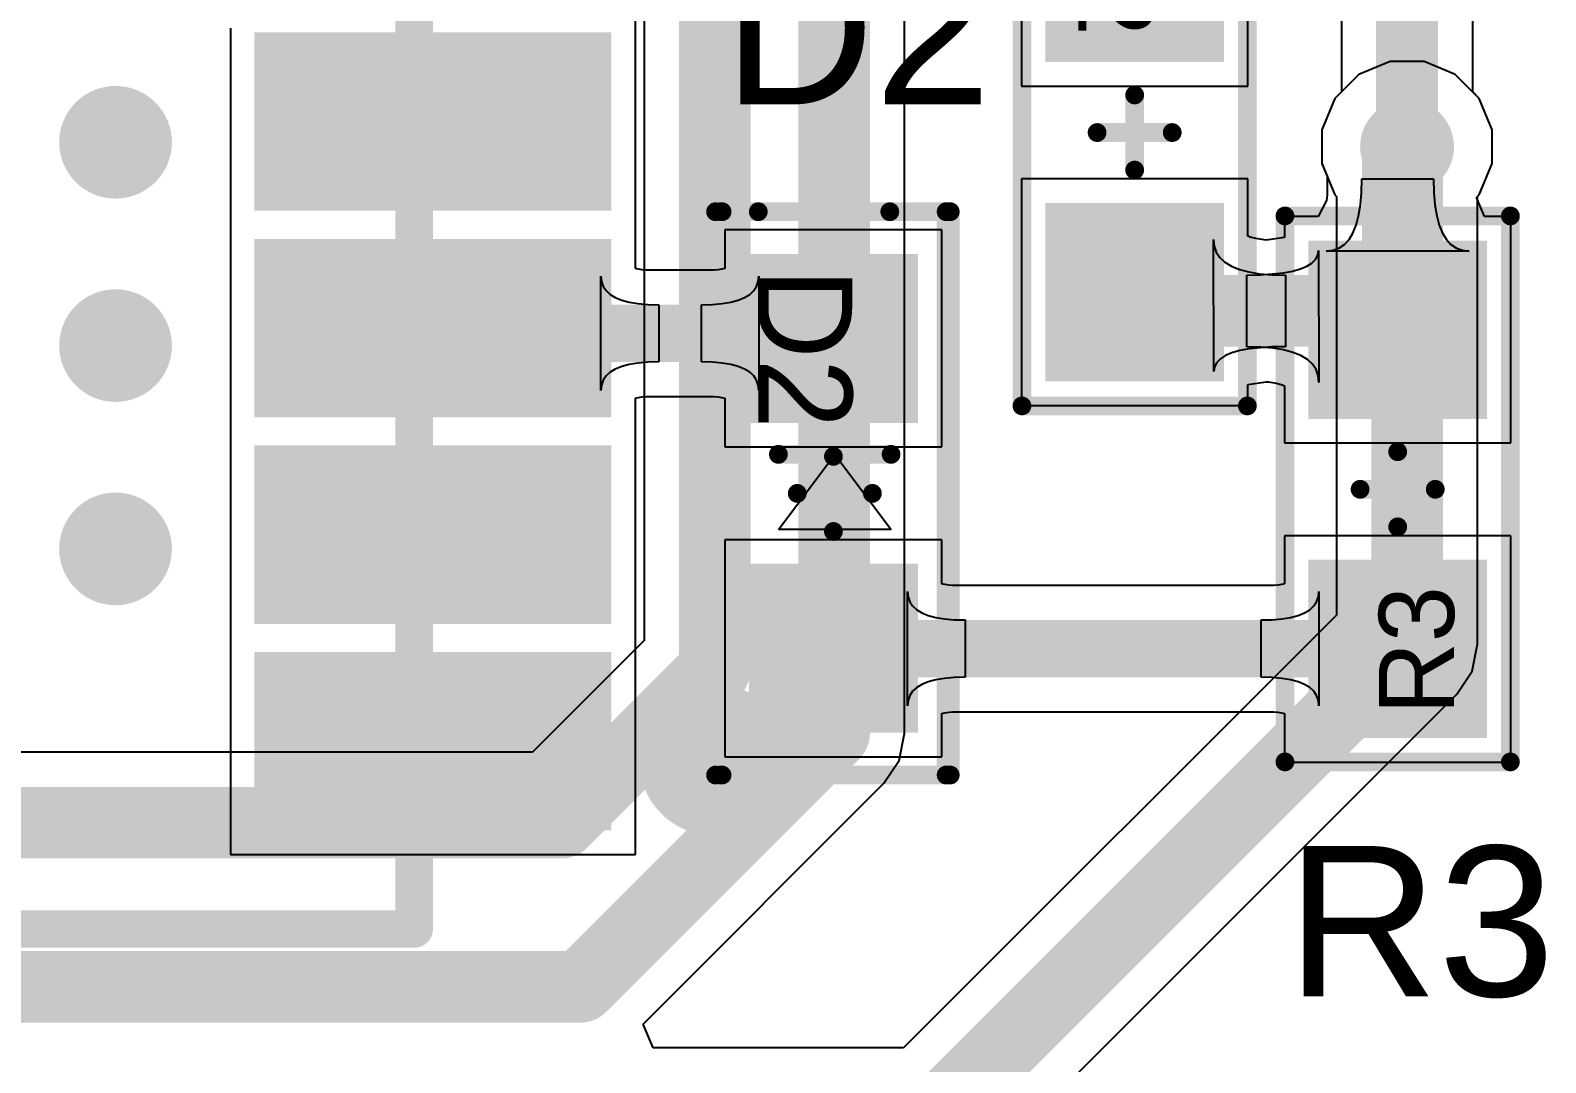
# Model space of a CAD drawing. Header units: millimetres. Extents: x -0.02 to 2.02, y -0.29 to 0.8.
# Drawn here: x 1.2981 to 1.6157, y 0.069 to 0.2855 of the extents above; entities that cross this region are included whole.
import ezdxf

# ---------------------------------------------------------------- set-up
doc = ezdxf.new("R2010")
doc.units = ezdxf.units.MM
doc.header["$MEASUREMENT"] = 0
for name, color, linetype in [('BottomLayer', 5, 'Continuous'), ('Mechanical2', 216, 'Continuous'), ('Mechanical3', 76, 'Continuous'), ('Mechanical4', 56, 'Continuous'), ('Mechanical5', 56, 'Continuous'), ('TopLayer', 1, 'Continuous'), ('TopOverlay', 2, 'Continuous'), ('TopPaste', 8, 'Continuous'), ('TopSolder', 216, 'Continuous'), ('ViaHoleLayer', 16, 'Continuous')]:
    doc.layers.add(name, color=color, linetype=linetype)
doc.styles.add('Arial', font='arial.ttf', dxfattribs={"height": 0.2})

# ---------------------------------------------------------------- blocks, each defined once
blk = doc.blocks.new('NEO_7M_0_12')
at = {"layer": 'TopLayer'}
for points in [[(-0.20472445, 0.2588584), (-0.27559055, 0.2588584), (-0.27559055, 0.292323), (-0.20472445, 0.292323)], [(-0.20472445, 0.2155513), (-0.27559055, 0.2155513), (-0.27559055, 0.2490159), (-0.20472445, 0.2490159)], [(-0.20472445, 0.1722442), (-0.27559055, 0.1722442), (-0.27559055, 0.2057088), (-0.20472445, 0.2057088)], [(-0.20472445, 0.1289371), (-0.27559055, 0.1289371), (-0.27559055, 0.1624017), (-0.20472445, 0.1624017)]]:
    blk.add_hatch(color=1, dxfattribs=at).paths.add_polyline_path(points)
at = {"layer": 'TopPaste'}
for points in [[(-0.20472445, 0.2588584), (-0.27559055, 0.2588584), (-0.27559055, 0.292323), (-0.20472445, 0.292323)], [(-0.20472445, 0.2155513), (-0.27559055, 0.2155513), (-0.27559055, 0.2490159), (-0.20472445, 0.2490159)], [(-0.20472445, 0.1722442), (-0.27559055, 0.1722442), (-0.27559055, 0.2057088), (-0.20472445, 0.2057088)], [(-0.20472445, 0.1289371), (-0.27559055, 0.1289371), (-0.27559055, 0.1624017), (-0.20472445, 0.1624017)]]:
    blk.add_hatch(color=8, dxfattribs=at).paths.add_polyline_path(points)
at = {"layer": 'TopSolder'}
for points in [[(-0.20275595, 0.2568899), (-0.27755905, 0.2568899), (-0.27755905, 0.2942915), (-0.20275595, 0.2942915)], [(-0.20275595, 0.2135828), (-0.27755905, 0.2135828), (-0.27755905, 0.2509844), (-0.20275595, 0.2509844)], [(-0.20275595, 0.1702757), (-0.27755905, 0.1702757), (-0.27755905, 0.2076773), (-0.20275595, 0.2076773)], [(-0.20275595, 0.1269686), (-0.27755905, 0.1269686), (-0.27755905, 0.1643702), (-0.20275595, 0.1643702)]]:
    blk.add_hatch(color=216, dxfattribs=at).paths.add_polyline_path(points)
at = {"layer": 'Mechanical3', "const_width": 0.007874}
for points in [[(-0.2362205, 0.3149607), (-0.2362205, -0.3149605)], [(0.2480315, 0.3149607), (-0.2362205, 0.3149607)]]:
    blk.add_lwpolyline(points, dxfattribs=at)
at = {"layer": 'Mechanical3', "const_width": 0.003937}
blk.add_lwpolyline([(-0.238189, 0.3149607, 1), (-0.234252, 0.3149607, 1)], format="xyb", close=True, dxfattribs=at)
blk.add_lwpolyline([(-0.238189, 0.3149607, 1), (-0.234252, 0.3149607, 1)], format="xyb", close=True, dxfattribs=at)
at = {"layer": 'Mechanical5', "const_width": 0.007874}
for points in [[(-0.2362205, 0.3149607), (-0.2362205, -0.3149605)], [(0.2480315, 0.3149607), (-0.2362205, 0.3149607)]]:
    blk.add_lwpolyline(points, dxfattribs=at)
at = {"layer": 'Mechanical5', "const_width": 0.003937}
blk.add_lwpolyline([(-0.238189, 0.3149607, 1), (-0.234252, 0.3149607, 1)], format="xyb", close=True, dxfattribs=at)
blk.add_lwpolyline([(-0.238189, 0.3149607, 1), (-0.234252, 0.3149607, 1)], format="xyb", close=True, dxfattribs=at)
at = {"layer": 'TopOverlay', "const_width": 0.005}
blk.add_lwpolyline([(0.2440945, 0.3149607), (-0.2362205, 0.3149607)], dxfattribs=at)
at = {"layer": 'TopOverlay'}
for points, const_width in [([(-0.2374705, 0.3149607, 1), (-0.2349705, 0.3149607, 1)], 0.0025), ([(-0.2913387, 0.2795276, 1), (-0.3070867, 0.2795276, 1)], 0.016), ([(-0.3110867, 0.2795276, 1), (-0.3030867, 0.2795276, 1)], 0.008), ([(-0.2953387, 0.2795276, 1), (-0.2873387, 0.2795276, 1)], 0.008)]:
    blk.add_lwpolyline(points, format="xyb", close=True, dxfattribs=dict(at, const_width=const_width))
blk = doc.blocks.new('RES_0603_16')
at = {"layer": 'TopLayer'}
for points in [[(-0.0501968, 0.0167323), (-0.0167322, 0.0167323), (-0.0167322, -0.0167323), (-0.0501968, -0.0167323)], [(0.0167323, 0.0167323), (0.0501969, 0.0167323), (0.0501969, -0.0167323), (0.0167323, -0.0167323)]]:
    blk.add_hatch(color=1, dxfattribs=at).paths.add_polyline_path(points)
at = {"layer": 'TopPaste'}
for points in [[(-0.0501968, 0.0167323), (-0.0167322, 0.0167323), (-0.0167322, -0.0167323), (-0.0501968, -0.0167323)], [(0.0167323, 0.0167323), (0.0501969, 0.0167323), (0.0501969, -0.0167323), (0.0167323, -0.0167323)]]:
    blk.add_hatch(color=8, dxfattribs=at).paths.add_polyline_path(points)
at = {"layer": 'TopSolder'}
for points in [[(-0.0521653, 0.0187008), (-0.0147637, 0.0187008), (-0.0147637, -0.0187008), (-0.0521653, -0.0187008)], [(0.0147638, 0.0187008), (0.0521654, 0.0187008), (0.0521654, -0.0187008), (0.0147638, -0.0187008)]]:
    blk.add_hatch(color=216, dxfattribs=at).paths.add_polyline_path(points)
at = {"layer": 'Mechanical2', "const_width": 0.003937}
for points in [[(-0.057152, 0.023622), (0.0573152, 0.023622)], [(-0.057152, 0.023622), (-0.057152, -0.023622)], [(0.0573152, 0.023622), (0.0573152, -0.023622)], [(0, 0.007874), (0, -0.007874)], [(-0.007874, 0), (0.007874, 0)], [(-0.057152, -0.023622), (0.0573152, -0.023622)]]:
    blk.add_lwpolyline(points, dxfattribs=at)
at = {"layer": 'Mechanical2', "const_width": 0.0019685}
for points in [[(-0.0581362, 0.023622, 1), (-0.0561678, 0.023622, 1)], [(-0.0581362, 0.023622, 1), (-0.0561678, 0.023622, 1)], [(0.056331, 0.023622, 1), (0.0582994, 0.023622, 1)], [(0.056331, 0.023622, 1), (0.0582994, 0.023622, 1)], [(-0.0009842, 0.007874, 1), (0.0009842, 0.007874, 1)], [(-0.0088582, 0, 1), (-0.0068898, 0, 1)], [(0.0068898, 0, 1), (0.0088582, 0, 1)], [(-0.0009842, -0.007874, 1), (0.0009842, -0.007874, 1)], [(-0.0581362, -0.023622, 1), (-0.0561678, -0.023622, 1)], [(-0.0581362, -0.023622, 1), (-0.0561678, -0.023622, 1)], [(0.056331, -0.023622, 1), (0.0582994, -0.023622, 1)], [(0.056331, -0.023622, 1), (0.0582994, -0.023622, 1)]]:
    blk.add_lwpolyline(points, format="xyb", close=True, dxfattribs=at)
at = {"layer": 'Mechanical4', "const_width": 0.003937}
for points in [[(-0.057152, 0.023622), (0.0573152, 0.023622)], [(-0.057152, 0.023622), (-0.057152, -0.023622)], [(0.0573152, 0.023622), (0.0573152, -0.023622)], [(-0.057152, -0.023622), (0.0573152, -0.023622)]]:
    blk.add_lwpolyline(points, dxfattribs=at)
at = {"layer": 'Mechanical4', "const_width": 0.0019685}
for points in [[(-0.0581362, 0.023622, 1), (-0.0561678, 0.023622, 1)], [(-0.0581362, 0.023622, 1), (-0.0561678, 0.023622, 1)], [(0.056331, 0.023622, 1), (0.0582994, 0.023622, 1)], [(0.056331, 0.023622, 1), (0.0582994, 0.023622, 1)], [(-0.0581362, -0.023622, 1), (-0.0561678, -0.023622, 1)], [(-0.0581362, -0.023622, 1), (-0.0561678, -0.023622, 1)], [(0.056331, -0.023622, 1), (0.0582994, -0.023622, 1)], [(0.056331, -0.023622, 1), (0.0582994, -0.023622, 1)]]:
    blk.add_lwpolyline(points, format="xyb", close=True, dxfattribs=at)
at = {"layer": 'TopOverlay', "const_width": 0.003937}
for points in [[(-0.057152, 0.023622), (0.0573152, 0.023622)], [(-0.057152, 0.023622), (-0.057152, -0.023622)], [(0.0573152, 0.023622), (0.0573152, -0.023622)], [(-0.057152, -0.023622), (0.0573152, -0.023622)]]:
    blk.add_lwpolyline(points, dxfattribs=at)
at = {"layer": 'TopOverlay', "const_width": 0.0019685}
for points in [[(-0.0581362, 0.023622, 1), (-0.0561678, 0.023622, 1)], [(-0.0581362, 0.023622, 1), (-0.0561678, 0.023622, 1)], [(0.056331, 0.023622, 1), (0.0582994, 0.023622, 1)], [(0.056331, 0.023622, 1), (0.0582994, 0.023622, 1)], [(-0.0581362, -0.023622, 1), (-0.0561678, -0.023622, 1)], [(-0.0581362, -0.023622, 1), (-0.0561678, -0.023622, 1)], [(0.056331, -0.023622, 1), (0.0582994, -0.023622, 1)], [(0.056331, -0.023622, 1), (0.0582994, -0.023622, 1)]]:
    blk.add_lwpolyline(points, format="xyb", close=True, dxfattribs=at)
at = {"layer": 'Mechanical4'}
blk.add_text('R3', height=0.015748, dxfattribs=at).set_placement((-0.0472434, -0.0118101))
blk = doc.blocks.new('RES_0603_17')
at = {"layer": 'TopLayer'}
for points in [[(-0.0501968, 0.0167323), (-0.0167322, 0.0167323), (-0.0167322, -0.0167323), (-0.0501968, -0.0167323)], [(0.0167323, 0.0167323), (0.0501969, 0.0167323), (0.0501969, -0.0167323), (0.0167323, -0.0167323)]]:
    blk.add_hatch(color=1, dxfattribs=at).paths.add_polyline_path(points)
at = {"layer": 'TopPaste'}
for points in [[(-0.0501968, 0.0167323), (-0.0167322, 0.0167323), (-0.0167322, -0.0167323), (-0.0501968, -0.0167323)], [(0.0167323, 0.0167323), (0.0501969, 0.0167323), (0.0501969, -0.0167323), (0.0167323, -0.0167323)]]:
    blk.add_hatch(color=8, dxfattribs=at).paths.add_polyline_path(points)
at = {"layer": 'TopSolder'}
for points in [[(-0.0521653, 0.0187008), (-0.0147637, 0.0187008), (-0.0147637, -0.0187008), (-0.0521653, -0.0187008)], [(0.0147638, 0.0187008), (0.0521654, 0.0187008), (0.0521654, -0.0187008), (0.0147638, -0.0187008)]]:
    blk.add_hatch(color=216, dxfattribs=at).paths.add_polyline_path(points)
at = {"layer": 'Mechanical2', "const_width": 0.003937}
for points in [[(0.0573152, 0.023622), (-0.057152, 0.023622)], [(-0.057152, -0.023622), (-0.057152, 0.023622)], [(0.0573152, -0.023622), (0.0573152, 0.023622)], [(0, -0.007874), (0, 0.007874)], [(0.007874, 0), (-0.007874, 0)], [(0.0573152, -0.023622), (-0.057152, -0.023622)]]:
    blk.add_lwpolyline(points, dxfattribs=at)
at = {"layer": 'Mechanical2', "const_width": 0.0019685}
for points in [[(-0.0581362, 0.023622, 1), (-0.0561678, 0.023622, 1)], [(-0.0581362, 0.023622, 1), (-0.0561678, 0.023622, 1)], [(0.056331, 0.023622, 1), (0.0582994, 0.023622, 1)], [(0.056331, 0.023622, 1), (0.0582994, 0.023622, 1)], [(-0.0009842, 0.007874, 1), (0.0009842, 0.007874, 1)], [(-0.0088582, 0, 1), (-0.0068898, 0, 1)], [(0.0068898, 0, 1), (0.0088582, 0, 1)], [(-0.0009842, -0.007874, 1), (0.0009842, -0.007874, 1)], [(-0.0581362, -0.023622, 1), (-0.0561678, -0.023622, 1)], [(-0.0581362, -0.023622, 1), (-0.0561678, -0.023622, 1)], [(0.056331, -0.023622, 1), (0.0582994, -0.023622, 1)], [(0.056331, -0.023622, 1), (0.0582994, -0.023622, 1)]]:
    blk.add_lwpolyline(points, format="xyb", close=True, dxfattribs=at)
at = {"layer": 'Mechanical4', "const_width": 0.003937}
for points in [[(0.0573152, 0.023622), (-0.057152, 0.023622)], [(-0.057152, -0.023622), (-0.057152, 0.023622)], [(0.0573152, -0.023622), (0.0573152, 0.023622)], [(0.0573152, -0.023622), (-0.057152, -0.023622)]]:
    blk.add_lwpolyline(points, dxfattribs=at)
at = {"layer": 'Mechanical4', "const_width": 0.0019685}
for points in [[(-0.0581362, 0.023622, 1), (-0.0561678, 0.023622, 1)], [(-0.0581362, 0.023622, 1), (-0.0561678, 0.023622, 1)], [(0.056331, 0.023622, 1), (0.0582994, 0.023622, 1)], [(0.056331, 0.023622, 1), (0.0582994, 0.023622, 1)], [(-0.0581362, -0.023622, 1), (-0.0561678, -0.023622, 1)], [(-0.0581362, -0.023622, 1), (-0.0561678, -0.023622, 1)], [(0.056331, -0.023622, 1), (0.0582994, -0.023622, 1)], [(0.056331, -0.023622, 1), (0.0582994, -0.023622, 1)]]:
    blk.add_lwpolyline(points, format="xyb", close=True, dxfattribs=at)
at = {"layer": 'TopOverlay', "const_width": 0.003937}
for points in [[(0.0573152, 0.023622), (-0.057152, 0.023622)], [(-0.057152, -0.023622), (-0.057152, 0.023622)], [(0.0573152, -0.023622), (0.0573152, 0.023622)], [(0.0573152, -0.023622), (-0.057152, -0.023622)]]:
    blk.add_lwpolyline(points, dxfattribs=at)
at = {"layer": 'TopOverlay', "const_width": 0.0019685}
for points in [[(-0.0581362, 0.023622, 1), (-0.0561678, 0.023622, 1)], [(-0.0581362, 0.023622, 1), (-0.0561678, 0.023622, 1)], [(0.056331, 0.023622, 1), (0.0582994, 0.023622, 1)], [(0.056331, 0.023622, 1), (0.0582994, 0.023622, 1)], [(-0.0581362, -0.023622, 1), (-0.0561678, -0.023622, 1)], [(-0.0581362, -0.023622, 1), (-0.0561678, -0.023622, 1)], [(0.056331, -0.023622, 1), (0.0582994, -0.023622, 1)], [(0.056331, -0.023622, 1), (0.0582994, -0.023622, 1)]]:
    blk.add_lwpolyline(points, format="xyb", close=True, dxfattribs=at)
at = {"layer": 'Mechanical4'}
blk.add_text('R2', height=0.015748, dxfattribs=at).set_placement((-0.0472431, -0.01181))
blk = doc.blocks.new('LED_GR_0603_20')
at = {"layer": 'TopLayer'}
for points in [[(-0.04822825, 0.01574805), (-0.01673215, 0.01574805), (-0.01673215, -0.01574805), (-0.04822825, -0.01574805)], [(0.01673235, 0.01574805), (0.04822845, 0.01574805), (0.04822845, -0.01574805), (0.01673235, -0.01574805)]]:
    blk.add_hatch(color=1, dxfattribs=at).paths.add_polyline_path(points)
at = {"layer": 'TopPaste'}
for points in [[(-0.04822825, 0.01574805), (-0.01673215, 0.01574805), (-0.01673215, -0.01574805), (-0.04822825, -0.01574805)], [(0.01673235, 0.01574805), (0.04822845, 0.01574805), (0.04822845, -0.01574805), (0.01673235, -0.01574805)]]:
    blk.add_hatch(color=8, dxfattribs=at).paths.add_polyline_path(points)
at = {"layer": 'TopSolder'}
for points in [[(-0.05019675, 0.01771655), (-0.01476365, 0.01771655), (-0.01476365, -0.01771655), (-0.05019675, -0.01771655)], [(0.01476385, 0.01771655), (0.05019695, 0.01771655), (0.05019695, -0.01771655), (0.01476385, -0.01771655)]]:
    blk.add_hatch(color=216, dxfattribs=at).paths.add_polyline_path(points)
at = {"layer": 'Mechanical2', "const_width": 0.003937}
for points in [[(0.0590552, 0.02391), (-0.059055, 0.02391)], [(-0.059055, -0.023334), (-0.059055, 0.02391)], [(0.0590552, -0.023334), (0.0590552, 0.02391)], [(1e-07, -0.007586), (1e-07, 0.008162)], [(0.0079893, 0), (-0.0077587, 0)], [(0.0590552, -0.023334), (-0.059055, -0.023334)]]:
    blk.add_lwpolyline(points, dxfattribs=at)
at = {"layer": 'Mechanical2', "const_width": 0.0019685}
for points in [[(-0.0600392, 0.02391, 1), (-0.0580708, 0.02391, 1)], [(-0.0600392, 0.02391, 1), (-0.0580708, 0.02391, 1)], [(0.058071, 0.02391, 1), (0.0600394, 0.02391, 1)], [(0.058071, 0.02391, 1), (0.0600394, 0.02391, 1)], [(-0.0009841, 0.008162, 1), (0.0009843, 0.008162, 1)], [(-0.0087429, 0, 1), (-0.0067745, 0, 1)], [(0.0070051, 0, 1), (0.0089735, 0, 1)], [(-0.0009841, -0.007586, 1), (0.0009843, -0.007586, 1)], [(-0.0600392, -0.023334, 1), (-0.0580708, -0.023334, 1)], [(-0.0600392, -0.023334, 1), (-0.0580708, -0.023334, 1)], [(0.058071, -0.023334, 1), (0.0600394, -0.023334, 1)], [(0.058071, -0.023334, 1), (0.0600394, -0.023334, 1)]]:
    blk.add_lwpolyline(points, format="xyb", close=True, dxfattribs=at)
at = {"layer": 'Mechanical4', "const_width": 0.003937}
for points in [[(0.0590552, 0.023622), (-0.059055, 0.023622)], [(-0.059055, -0.023622), (-0.059055, 0.023622)], [(0.0590552, -0.023622), (0.0590552, 0.023622)], [(0.0590552, -0.023622), (-0.059055, -0.023622)]]:
    blk.add_lwpolyline(points, dxfattribs=at)
at = {"layer": 'Mechanical4', "const_width": 0.0019685}
for points in [[(-0.0600392, 0.023622, 1), (-0.0580708, 0.023622, 1)], [(-0.0600392, 0.023622, 1), (-0.0580708, 0.023622, 1)], [(0.058071, 0.023622, 1), (0.0600394, 0.023622, 1)], [(0.058071, 0.023622, 1), (0.0600394, 0.023622, 1)], [(-0.0600392, -0.023622, 1), (-0.0580708, -0.023622, 1)], [(-0.0600392, -0.023622, 1), (-0.0580708, -0.023622, 1)], [(0.058071, -0.023622, 1), (0.0600394, -0.023622, 1)], [(0.058071, -0.023622, 1), (0.0600394, -0.023622, 1)]]:
    blk.add_lwpolyline(points, format="xyb", close=True, dxfattribs=at)
at = {"layer": 'TopOverlay'}
for p, q in [((-0.0081853, 0.000272), (0.0075627, 0.012083)), ((0.0075627, 0.012083), (0.0075627, -0.011539)), ((0.0075627, -0.011539), (-0.0081853, 0.000272))]:
    blk.add_line(p, q, dxfattribs=at)
at = {"layer": 'TopOverlay', "const_width": 0.003937}
for points in [[(0.0590552, 0.0244736), (-0.059055, 0.0244736)], [(0.0590552, -0.024704), (0.0590552, 0.0244736)], [(-0.059055, -0.015748), (-0.059055, 0.011811)], [(-0.0081853, -0.011539), (-0.0081853, 0.012083)], [(0.0590552, -0.024704), (-0.059055, -0.024704)]]:
    blk.add_lwpolyline(points, dxfattribs=at)
at = {"layer": 'TopOverlay', "const_width": 0.0019685}
for points in [[(-0.0600392, 0.0244736, 1), (-0.0580708, 0.0244736, 1)], [(0.058071, 0.0244736, 1), (0.0600394, 0.0244736, 1)], [(0.058071, 0.0244736, 1), (0.0600394, 0.0244736, 1)], [(-0.0600392, 0.011811, 1), (-0.0580708, 0.011811, 1)], [(-0.0091695, 0.012083, 1), (-0.0072011, 0.012083, 1)], [(-0.0091695, -0.011539, 1), (-0.0072011, -0.011539, 1)], [(-0.0600392, -0.015748, 1), (-0.0580708, -0.015748, 1)], [(-0.0600392, -0.024704, 1), (-0.0580708, -0.024704, 1)], [(0.058071, -0.024704, 1), (0.0600394, -0.024704, 1)], [(0.058071, -0.024704, 1), (0.0600394, -0.024704, 1)]]:
    blk.add_lwpolyline(points, format="xyb", close=True, dxfattribs=at)
at = {"layer": 'Mechanical4'}
blk.add_text('D2', height=0.019685, dxfattribs=at).set_placement((-0.0472429, -0.0157471))

msp = doc.modelspace()

# ---------------------------------------------------------------- hatches: boundary and pattern name
at = {"layer": 'BottomLayer'}
h = msp.add_hatch(color=5, dxfattribs=at)
edge = h.paths.add_edge_path()
edge.add_arc((1.3159454, 0.2620202), 0.011811, 0, 360)
h = msp.add_hatch(color=5, dxfattribs=at)
edge = h.paths.add_edge_path()
edge.add_arc((1.5866147, 0.2611108), 0.0098425, 0, 360)
h = msp.add_hatch(color=5, dxfattribs=at)
edge = h.paths.add_edge_path()
edge.add_arc((1.3159454, 0.2193946), 0.011811, 0, 360)
h = msp.add_hatch(color=5, dxfattribs=at)
edge = h.paths.add_edge_path()
edge.add_arc((1.3159454, 0.176769), 0.011811, 0, 360)
at = {"layer": 'TopLayer'}
h = msp.add_hatch(color=1, dxfattribs=at)
edge = h.paths.add_edge_path()
edge.add_arc((1.3159454, 0.2620202), 0.011811, 0, 360)
h = msp.add_hatch(color=1, dxfattribs=at)
edge = h.paths.add_edge_path()
edge.add_arc((1.5866147, 0.2611108), 0.0098425, 0, 360)
h = msp.add_hatch(color=1, dxfattribs=at)
edge = h.paths.add_edge_path()
edge.add_arc((1.3159454, 0.2193946), 0.011811, 0, 360)
h = msp.add_hatch(color=1, dxfattribs=at)
edge = h.paths.add_edge_path()
edge.add_arc((1.3159454, 0.176769), 0.011811, 0, 360)
at = {"layer": 'ViaHoleLayer'}
h = msp.add_hatch(color=16, dxfattribs=at)
edge = h.paths.add_edge_path()
edge.add_arc((1.3159454, 0.2620202), 0.0059055, 0, 360)
h = msp.add_hatch(color=16, dxfattribs=at)
edge = h.paths.add_edge_path()
edge.add_arc((1.5866147, 0.2611108), 0.0059055, 0, 360)
h = msp.add_hatch(color=16, dxfattribs=at)
edge = h.paths.add_edge_path()
edge.add_arc((1.3159454, 0.2193946), 0.0059055, 0, 360)
h = msp.add_hatch(color=16, dxfattribs=at)
edge = h.paths.add_edge_path()
edge.add_arc((1.3159454, 0.176769), 0.0059055, 0, 360)

# ---------------------------------------------------------------- linework, layer by layer
at = {"layer": 'BottomLayer'}
for p, q in [((1.4267519, 0.3246157), (1.4267519, 0.1575888)), ((1.5728502, 0.3054021), (1.5728502, 0.2725795)), ((1.4813201, 0.1380793), (1.4813201, 0.3038113)), ((1.6003792, 0.2725795), (1.6003792, 0.2997006)), ((1.5714885, 0.2712178), (1.5687722, 0.2646599)), ((1.5728502, 0.2725795), (1.5714885, 0.2712178)), ((1.6017409, 0.2712178), (1.6003792, 0.2725795)), ((1.6044572, 0.2646599), (1.6017409, 0.2712178)), ((1.5687722, 0.2646599), (1.5687722, 0.2575617)), ((1.6044572, 0.2575617), (1.6044572, 0.2646599)), ((1.5687722, 0.2575617), (1.5714885, 0.2510038)), ((1.6017409, 0.2510038), (1.6044572, 0.2575617)), ((1.5714885, 0.2510038), (1.5718306, 0.2506617)), ((1.6013988, 0.2506617), (1.6017409, 0.2510038)), ((1.5718306, 0.2506617), (1.5718306, 0.1629039)), ((1.6013988, 0.1567801), (1.6013988, 0.2506617)), ((1.5718306, 0.1629039), (1.4810816, 0.0721548)), ((1.4267519, 0.1575888), (1.4033257, 0.1341626)), ((1.6002734, 0.1511225), (1.6013988, 0.1567801)), ((1.5970686, 0.1463261), (1.6002734, 0.1511225)), ((1.4976592, 0.0469168), (1.5970686, 0.1463261)), ((1.4801947, 0.1324217), (1.4813201, 0.1380793)), ((1.4033257, 0.1341626), (0.7758093, 0.1341626)), ((1.4769899, 0.1276254), (1.4801947, 0.1324217)), ((1.4265193, 0.0771548), (1.4769899, 0.1276254)), ((1.4285904, 0.0721548), (1.4265193, 0.0771548)), ((1.4810816, 0.0721548), (1.4285904, 0.0721548))]:
    msp.add_line(p, q, dxfattribs=at)
for points, const_width in [([(1.441536, 0.1514651), (1.441536, 0.3246157)], 0.015), ([(1.466536, 0.1380793), (1.466536, 0.3142604)], 0.015), ([(1.5866147, 0.2611108), (1.5866147, 0.3054021)], 0.013), ([(1.5866147, 0.1567801), (1.5866147, 0.2611108)], 0.015), ([(1.4872053, 0.0573707), (1.5866147, 0.1567801)], 0.015), ([(1.4094494, 0.1193785), (1.441536, 0.1514651)], 0.015), ([(1.4133864, 0.0849297), (1.466536, 0.1380793)], 0.015), ([(0.7696856, 0.1193785), (1.4094494, 0.1193785)], 0.015), ([(0.7519691, 0.0849297), (1.4133864, 0.0849297)], 0.015)]:
    msp.add_lwpolyline(points, dxfattribs=dict(at, const_width=const_width))
for points, const_width in [([(1.5828647, 0.2611108, 1), (1.5903647, 0.2611108, 1)], 0.0075), ([(1.5833647, 0.2611108, 1), (1.5898647, 0.2611108, 1)], 0.0065), ([(1.5828647, 0.1567801, 1), (1.5903647, 0.1567801, 1)], 0.0075), ([(1.5828647, 0.1567801, 1), (1.5903647, 0.1567801, 1)], 0.0075), ([(1.437786, 0.1514651, 1), (1.445286, 0.1514651, 1)], 0.0075), ([(1.437786, 0.1514651, 1), (1.445286, 0.1514651, 1)], 0.0075), ([(1.462786, 0.1380793, 1), (1.470286, 0.1380793, 1)], 0.0075), ([(1.462786, 0.1380793, 1), (1.470286, 0.1380793, 1)], 0.0075), ([(1.4056994, 0.1193785, 1), (1.4131994, 0.1193785, 1)], 0.0075), ([(1.4056994, 0.1193785, 1), (1.4131994, 0.1193785, 1)], 0.0075), ([(1.4096364, 0.0849297, 1), (1.4171364, 0.0849297, 1)], 0.0075), ([(1.4096364, 0.0849297, 1), (1.4171364, 0.0849297, 1)], 0.0075)]:
    msp.add_lwpolyline(points, format="xyb", close=True, dxfattribs=dict(at, const_width=const_width))
at = {"layer": 'TopLayer'}
for p, q in [((1.5057958, 0.3212604), (1.5057958, 0.2737958)), ((1.5532604, 0.2737958), (1.5532604, 0.3212604)), ((1.4248956, 0.23555), (1.4248956, 0.2933379)), ((1.3400296, 0.285935), (1.3400296, 0.2426279)), ((1.5830656, 0.2789533), (1.5765077, 0.276237)), ((1.5901638, 0.2789533), (1.5830656, 0.2789533)), ((1.5967217, 0.276237), (1.5901638, 0.2789533)), ((1.5057958, 0.2737958), (1.5532604, 0.2737958)), ((1.5765077, 0.276237), (1.5714885, 0.2712178)), ((1.6017409, 0.2712178), (1.5967217, 0.276237)), ((1.5714885, 0.2712178), (1.5687722, 0.2646599)), ((1.6044572, 0.2646599), (1.6017409, 0.2712178)), ((1.5687722, 0.2646599), (1.5687722, 0.2575617)), ((1.6044572, 0.2575617), (1.6044572, 0.2646599)), ((1.5687722, 0.2575617), (1.5698621, 0.2549304)), ((1.6017409, 0.2510038), (1.6044572, 0.2575617)), ((1.5532604, 0.2543313), (1.5057958, 0.2543313)), ((1.5057958, 0.2543313), (1.5057958, 0.2068667)), ((1.5532604, 0.2423417), (1.5532604, 0.2543313)), ((1.5698621, 0.2549304), (1.5698621, 0.2509536)), ((1.5770712, 0.2514645), (1.5771462, 0.2543373)), ((1.5771462, 0.2543373), (1.5921462, 0.2543373)), ((1.5921462, 0.2543373), (1.5922212, 0.2514645)), ((1.5698621, 0.2509536), (1.5697602, 0.249789)), ((1.5768462, 0.2488941), (1.5770712, 0.2514645)), ((1.5922212, 0.2514645), (1.5924462, 0.2488941)), ((1.6011944, 0.2504573), (1.6017409, 0.2510038)), ((1.5697594, 0.2497844), (1.5680029, 0.2464743)), ((1.5697602, 0.249789), (1.5697594, 0.2497844)), ((1.5764712, 0.2466261), (1.5768462, 0.2488941)), ((1.5924462, 0.2488941), (1.5928212, 0.2466261)), ((1.6028513, 0.2464573), (1.6011944, 0.2504573)), ((1.5679194, 0.2464573), (1.5609139, 0.2464573)), ((1.5609139, 0.2464573), (1.5609139, 0.2420889)), ((1.5680029, 0.2464743), (1.5679194, 0.2464573)), ((1.5752712, 0.2429973), (1.5759462, 0.2446605)), ((1.5759462, 0.2446605), (1.5764712, 0.2466261)), ((1.5928212, 0.2466261), (1.5933462, 0.2446605)), ((1.5933462, 0.2446605), (1.5940212, 0.2429973)), ((1.6083785, 0.2464573), (1.6028513, 0.2464573)), ((1.6083785, 0.1989927), (1.6083785, 0.2464573)), ((1.3400296, 0.2426279), (1.3400296, 0.1993208)), ((1.4891476, 0.2436358), (1.4436516, 0.2436358)), ((1.4436516, 0.2436358), (1.4436516, 0.2355679)), ((1.4891476, 0.1981398), (1.4891476, 0.2436358)), ((1.5461404, 0.2139867), (1.5460204, 0.241662)), ((1.5460204, 0.241662), (1.5461775, 0.240237)), ((1.5537521, 0.2421421), (1.5532604, 0.2423417)), ((1.5549511, 0.2418215), (1.5537521, 0.2421421)), ((1.5566035, 0.2415479), (1.5549511, 0.2418215)), ((1.5570897, 0.2415053), (1.5566035, 0.2415479)), ((1.5609139, 0.2420889), (1.5570897, 0.2415053)), ((1.5734712, 0.2405781), (1.5744462, 0.2416365)), ((1.5744462, 0.2416365), (1.5752712, 0.2429973)), ((1.5940212, 0.2429973), (1.5948462, 0.2416365)), ((1.5948462, 0.2416365), (1.5958212, 0.2405781)), ((1.5461775, 0.240237), (1.5466356, 0.238962)), ((1.5466356, 0.238962), (1.5473949, 0.237837)), ((1.5674339, 0.2374742), (1.5678839, 0.238354)), ((1.5678839, 0.238354), (1.5680339, 0.2393373)), ((1.5680339, 0.2393373), (1.5681539, 0.211662)), ((1.5696462, 0.2392173), (1.5710712, 0.2393685)), ((1.5996462, 0.2392173), (1.5696462, 0.2392173)), ((1.5710712, 0.2393685), (1.5723462, 0.2398221)), ((1.5723462, 0.2398221), (1.5734712, 0.2405781)), ((1.5958212, 0.2405781), (1.5969462, 0.2398221)), ((1.5969462, 0.2398221), (1.5982212, 0.2393685)), ((1.5982212, 0.2393685), (1.5996462, 0.2392173)), ((1.4250979, 0.235496), (1.4248956, 0.23555)), ((1.426306, 0.2352967), (1.4250979, 0.235496)), ((1.4271244, 0.2352252), (1.426306, 0.2352967)), ((1.4413899, 0.2352252), (1.4271244, 0.2352252)), ((1.4421901, 0.2352958), (1.4413899, 0.2352252)), ((1.4433736, 0.2354931), (1.4421901, 0.2352958)), ((1.4436516, 0.2355679), (1.4433736, 0.2354931)), ((1.5473949, 0.237837), (1.5484552, 0.236862)), ((1.5484552, 0.236862), (1.5498167, 0.236037)), ((1.5498167, 0.236037), (1.5514792, 0.235362)), ((1.5514792, 0.235362), (1.5534429, 0.234837)), ((1.5626339, 0.23499), (1.5642839, 0.2354558)), ((1.5642839, 0.2354558), (1.5656339, 0.2360251)), ((1.5656339, 0.2360251), (1.5666839, 0.2366979)), ((1.5666839, 0.2366979), (1.5674339, 0.2374742)), ((1.4176556, 0.2099705), (1.4176556, 0.2339705)), ((1.4176556, 0.2339705), (1.4177768, 0.2328305)), ((1.4177768, 0.2328305), (1.4181404, 0.2318105)), ((1.4502916, 0.2318105), (1.4506516, 0.2328305)), ((1.4506516, 0.2328305), (1.4507716, 0.2339705)), ((1.4507716, 0.2339705), (1.4507716, 0.2099705)), ((1.5530339, 0.234162), (1.5558839, 0.2342138)), ((1.5530339, 0.219162), (1.5530339, 0.234162)), ((1.5534429, 0.234837), (1.5557076, 0.234462)), ((1.5557076, 0.234462), (1.5582735, 0.234237)), ((1.5558839, 0.2342138), (1.5606839, 0.2346278)), ((1.5582735, 0.234237), (1.5611404, 0.234162)), ((1.5606839, 0.2346278), (1.5626339, 0.23499)), ((1.5611404, 0.234162), (1.5611404, 0.219162)), ((1.4181404, 0.2318105), (1.4187464, 0.2309105)), ((1.4187464, 0.2309105), (1.4195948, 0.2301305)), ((1.4195948, 0.2301305), (1.4206856, 0.2294705)), ((1.4206856, 0.2294705), (1.4220188, 0.2289305)), ((1.4220188, 0.2289305), (1.4235944, 0.2285105)), ((1.4448916, 0.2285105), (1.4464516, 0.2289305)), ((1.4464516, 0.2289305), (1.4477716, 0.2294705)), ((1.4477716, 0.2294705), (1.4488516, 0.2301305)), ((1.4488516, 0.2301305), (1.4496916, 0.2309105)), ((1.4496916, 0.2309105), (1.4502916, 0.2318105)), ((1.4235944, 0.2285105), (1.4254124, 0.2282105)), ((1.4254124, 0.2282105), (1.4274728, 0.2280305)), ((1.4274728, 0.2280305), (1.4297756, 0.2279705)), ((1.4297756, 0.2279705), (1.4297756, 0.2159705)), ((1.4387716, 0.2279705), (1.4410516, 0.2280305)), ((1.4387716, 0.2159705), (1.4387716, 0.2279705)), ((1.4410516, 0.2280305), (1.4430916, 0.2282105)), ((1.4430916, 0.2282105), (1.4448916, 0.2285105)), ((1.5559008, 0.219087), (1.5530339, 0.219162)), ((1.5611404, 0.219162), (1.5582904, 0.2191102)), ((1.4297756, 0.2159705), (1.4274728, 0.2159105)), ((1.4410516, 0.2159105), (1.4387716, 0.2159705)), ((1.5474904, 0.2166261), (1.5467404, 0.2158498)), ((1.5485404, 0.2172989), (1.5474904, 0.2166261)), ((1.5498904, 0.2178682), (1.5485404, 0.2172989)), ((1.5515404, 0.218334), (1.5498904, 0.2178682)), ((1.5534904, 0.2186962), (1.5515404, 0.218334)), ((1.5582904, 0.2191102), (1.5534904, 0.2186962)), ((1.5584667, 0.218862), (1.5559008, 0.219087)), ((1.5607314, 0.218487), (1.5584667, 0.218862)), ((1.5626951, 0.217962), (1.5607314, 0.218487)), ((1.5643576, 0.217287), (1.5626951, 0.217962)), ((1.5657191, 0.216462), (1.5643576, 0.217287)), ((1.5667794, 0.215487), (1.5657191, 0.216462)), ((1.4187464, 0.2130305), (1.4181404, 0.2121305)), ((1.4195948, 0.2138105), (1.4187464, 0.2130305)), ((1.4206856, 0.2144705), (1.4195948, 0.2138105)), ((1.4220188, 0.2150105), (1.4206856, 0.2144705)), ((1.4235944, 0.2154305), (1.4220188, 0.2150105)), ((1.4254124, 0.2157305), (1.4235944, 0.2154305)), ((1.4274728, 0.2159105), (1.4254124, 0.2157305)), ((1.4430916, 0.2157305), (1.4410516, 0.2159105)), ((1.4448916, 0.2154305), (1.4430916, 0.2157305)), ((1.4464516, 0.2150105), (1.4448916, 0.2154305)), ((1.4477716, 0.2144705), (1.4464516, 0.2150105)), ((1.4488516, 0.2138105), (1.4477716, 0.2144705)), ((1.4496916, 0.2130305), (1.4488516, 0.2138105)), ((1.4502916, 0.2121305), (1.4496916, 0.2130305)), ((1.5462904, 0.21497), (1.5461404, 0.2139867)), ((1.5467404, 0.2158498), (1.5462904, 0.21497)), ((1.5675387, 0.214362), (1.5667794, 0.215487)), ((1.5679968, 0.213087), (1.5675387, 0.214362)), ((1.5681539, 0.211662), (1.5679968, 0.213087)), ((1.4177768, 0.2111105), (1.4176556, 0.2099705)), ((1.4181404, 0.2121305), (1.4177768, 0.2111105)), ((1.4506516, 0.2111105), (1.4502916, 0.2121305)), ((1.4507716, 0.2099705), (1.4506516, 0.2111105)), ((1.5532604, 0.2112351), (1.5570846, 0.2118187)), ((1.5532604, 0.2068667), (1.5532604, 0.2112351)), ((1.5570846, 0.2118187), (1.5575708, 0.2117761)), ((1.5575708, 0.2117761), (1.5592232, 0.2115025)), ((1.5592232, 0.2115025), (1.5604222, 0.2111819)), ((1.5604222, 0.2111819), (1.5609139, 0.2109823)), ((1.5609139, 0.2109823), (1.5609139, 0.1989927)), ((1.4248956, 0.208391), (1.4250979, 0.208445)), ((1.4248956, 0.1560137), (1.4248956, 0.208391)), ((1.4250979, 0.208445), (1.4263059, 0.2086443)), ((1.4263059, 0.2086443), (1.4271244, 0.2087158)), ((1.4271244, 0.2087158), (1.4413899, 0.2087158)), ((1.4413899, 0.2087158), (1.4421902, 0.2086452)), ((1.4421902, 0.2086452), (1.4433737, 0.2084479)), ((1.4433737, 0.2084479), (1.4436516, 0.2083731)), ((1.4436516, 0.2083731), (1.4436516, 0.1981398)), ((1.5057958, 0.2068667), (1.5460839, 0.2068667)), ((1.5460839, 0.2068667), (1.5461713, 0.2068497)), ((1.5461713, 0.2068497), (1.5462549, 0.2068667)), ((1.5462549, 0.2068667), (1.5532604, 0.2068667)), ((1.3400296, 0.1993208), (1.3400296, 0.1560137)), ((1.4436516, 0.1981398), (1.4891476, 0.1981398)), ((1.5609139, 0.1989927), (1.6083785, 0.1989927)), ((1.4891476, 0.1786752), (1.4436516, 0.1786752)), ((1.4436516, 0.1786752), (1.4436516, 0.1331792)), ((1.4891476, 0.1694411), (1.4891476, 0.1786752)), ((1.6083785, 0.1795282), (1.5609139, 0.1795282)), ((1.5609139, 0.1795282), (1.5609139, 0.1694411)), ((1.6083785, 0.1320636), (1.6083785, 0.1795282)), ((1.4893499, 0.1693871), (1.4891476, 0.1694411)), ((1.490558, 0.1691878), (1.4893499, 0.1693871)), ((1.4913764, 0.1691163), (1.490558, 0.1691878)), ((1.5586851, 0.1691163), (1.4913764, 0.1691163)), ((1.5595036, 0.1691878), (1.5586851, 0.1691163)), ((1.5607116, 0.1693871), (1.5595036, 0.1691878)), ((1.5609139, 0.1694411), (1.5607116, 0.1693871)), ((1.4819076, 0.1438616), (1.4819076, 0.1678616)), ((1.4819076, 0.1678616), (1.4820288, 0.1667216)), ((1.4820288, 0.1667216), (1.4823924, 0.1657016)), ((1.4823924, 0.1657016), (1.4829984, 0.1648016)), ((1.5670631, 0.1648016), (1.5676691, 0.1657016)), ((1.5676691, 0.1657016), (1.5680327, 0.1667216)), ((1.5680327, 0.1667216), (1.5681539, 0.1678616)), ((1.5681539, 0.1678616), (1.5681539, 0.1438616)), ((1.4829984, 0.1648016), (1.4838468, 0.1640216)), ((1.4838468, 0.1640216), (1.4849376, 0.1633616)), ((1.4849376, 0.1633616), (1.4862708, 0.1628216)), ((1.4862708, 0.1628216), (1.4878464, 0.1624016)), ((1.4878464, 0.1624016), (1.4896644, 0.1621016)), ((1.4896644, 0.1621016), (1.4917248, 0.1619216)), ((1.5583367, 0.1619216), (1.5603971, 0.1621016)), ((1.5603971, 0.1621016), (1.5622151, 0.1624016)), ((1.5622151, 0.1624016), (1.5637907, 0.1628216)), ((1.5637907, 0.1628216), (1.5651239, 0.1633616)), ((1.5651239, 0.1633616), (1.5662147, 0.1640216)), ((1.5662147, 0.1640216), (1.5670631, 0.1648016)), ((1.4917248, 0.1619216), (1.4940276, 0.1618616)), ((1.4940276, 0.1618616), (1.4940276, 0.1498616)), ((1.5560339, 0.1618616), (1.5583367, 0.1619216)), ((1.5560339, 0.1498616), (1.5560339, 0.1618616)), ((1.3400296, 0.1560137), (1.3400296, 0.1127066)), ((1.4248956, 0.1127066), (1.4248956, 0.1560137)), ((1.4878464, 0.1493216), (1.4862708, 0.1489016)), ((1.4896644, 0.1496216), (1.4878464, 0.1493216)), ((1.4917248, 0.1498016), (1.4896644, 0.1496216)), ((1.4940276, 0.1498616), (1.4917248, 0.1498016)), ((1.5583367, 0.1498016), (1.5560339, 0.1498616)), ((1.5603971, 0.1496216), (1.5583367, 0.1498016)), ((1.5622151, 0.1493216), (1.5603971, 0.1496216)), ((1.5637907, 0.1489016), (1.5622151, 0.1493216)), ((1.4829984, 0.1469216), (1.4823924, 0.1460216)), ((1.4838468, 0.1477016), (1.4829984, 0.1469216)), ((1.4849376, 0.1483616), (1.4838468, 0.1477016)), ((1.4862708, 0.1489016), (1.4849376, 0.1483616)), ((1.5651239, 0.1483616), (1.5637907, 0.1489016)), ((1.5662147, 0.1477016), (1.5651239, 0.1483616)), ((1.5670631, 0.1469216), (1.5662147, 0.1477016)), ((1.5676691, 0.1460216), (1.5670631, 0.1469216)), ((1.4820288, 0.1450016), (1.4819076, 0.1438616)), ((1.4823924, 0.1460216), (1.4820288, 0.1450016)), ((1.5680327, 0.1450016), (1.5676691, 0.1460216)), ((1.5681539, 0.1438616), (1.5680327, 0.1450016)), ((1.4891476, 0.1422821), (1.4893499, 0.1423361)), ((1.4891476, 0.1331792), (1.4891476, 0.1422821)), ((1.4893499, 0.1423361), (1.4905579, 0.1425354)), ((1.4905579, 0.1425354), (1.4913764, 0.1426069)), ((1.4913764, 0.1426069), (1.5586851, 0.1426069)), ((1.5586851, 0.1426069), (1.5595035, 0.1425354)), ((1.5595035, 0.1425354), (1.5607116, 0.1423361)), ((1.5607116, 0.1423361), (1.5609139, 0.1422821)), ((1.5609139, 0.1422821), (1.5609139, 0.1320636)), ((1.4436516, 0.1331792), (1.4891476, 0.1331792)), ((1.5609139, 0.1320636), (1.6083785, 0.1320636)), ((1.3400296, 0.1127066), (1.4248956, 0.1127066))]:
    msp.add_line(p, q, dxfattribs=at)
for points, const_width in [([(1.5846462, 0.2578745), (1.5866147, 0.259843)], 0.015), ([(1.5866147, 0.259843), (1.5866147, 0.2611108)], 0.015), ([(1.5846462, 0.222725), (1.5846462, 0.2578745)], 0.015), ([(1.5295281, 0.230599), (1.5334651, 0.226662)], 0.015), ([(1.5334651, 0.226662), (1.5807092, 0.226662)], 0.015), ([(1.5807092, 0.226662), (1.5846462, 0.222725)], 0.015), ([(1.3824626, 0.2230531), (1.3835452, 0.2219705)], 0.012), ([(1.3835452, 0.2219705), (1.4653169, 0.2219705)], 0.012), ([(1.4653169, 0.2219705), (1.4663996, 0.2208878)], 0.012), ([(1.4663996, 0.1559272), (1.4664652, 0.1558616)], 0.012), ([(1.4664652, 0.1558616), (1.5845805, 0.1558616)], 0.012), ([(1.5845805, 0.1558616), (1.5846462, 0.1557959)], 0.012)]:
    msp.add_lwpolyline(points, dxfattribs=dict(at, const_width=const_width))
for points, const_width in [([(1.5828647, 0.2611108, 1), (1.5903647, 0.2611108, 1)], 0.0075), ([(1.5828647, 0.259843, 1), (1.5903647, 0.259843, 1)], 0.0075), ([(1.5828647, 0.259843, 1), (1.5903647, 0.259843, 1)], 0.0075), ([(1.5808962, 0.2578745, 1), (1.5883962, 0.2578745, 1)], 0.0075), ([(1.5808962, 0.2578745, 1), (1.5883962, 0.2578745, 1)], 0.0075), ([(1.5257781, 0.230599, 1), (1.5332781, 0.230599, 1)], 0.0075), ([(1.5297151, 0.226662, 1), (1.5372151, 0.226662, 1)], 0.0075), ([(1.5297151, 0.226662, 1), (1.5372151, 0.226662, 1)], 0.0075), ([(1.5769592, 0.226662, 1), (1.5844592, 0.226662, 1)], 0.0075), ([(1.5769592, 0.226662, 1), (1.5844592, 0.226662, 1)], 0.0075), ([(1.3794626, 0.2230531, 1), (1.3854626, 0.2230531, 1)], 0.006), ([(1.5808962, 0.222725, 1), (1.5883962, 0.222725, 1)], 0.0075), ([(1.5808962, 0.222725, 1), (1.5883962, 0.222725, 1)], 0.0075), ([(1.3805452, 0.2219705, 1), (1.3865452, 0.2219705, 1)], 0.006), ([(1.3805452, 0.2219705, 1), (1.3865452, 0.2219705, 1)], 0.006), ([(1.4623169, 0.2219705, 1), (1.4683169, 0.2219705, 1)], 0.006), ([(1.4623169, 0.2219705, 1), (1.4683169, 0.2219705, 1)], 0.006), ([(1.4633996, 0.2208878, 1), (1.4693996, 0.2208878, 1)], 0.006), ([(1.4633996, 0.1559272, 1), (1.4693996, 0.1559272, 1)], 0.006), ([(1.4634652, 0.1558616, 1), (1.4694652, 0.1558616, 1)], 0.006), ([(1.4634652, 0.1558616, 1), (1.4694652, 0.1558616, 1)], 0.006), ([(1.5815805, 0.1558616, 1), (1.5875805, 0.1558616, 1)], 0.006), ([(1.5815805, 0.1558616, 1), (1.5875805, 0.1558616, 1)], 0.006), ([(1.5816462, 0.1557959, 1), (1.5876462, 0.1557959, 1)], 0.006)]:
    msp.add_lwpolyline(points, format="xyb", close=True, dxfattribs=dict(at, const_width=const_width))

# ---------------------------------------------------------------- block references
for name, p, rotation in [('NEO_7M_0_12', (1.1423051, 0.4120296), 180), ('RES_0603_17', (1.5295281, 0.2640636), 270), ('LED_GR_0603_20', (1.4663996, 0.1884076), 270), ('RES_0603_16', (1.5846462, 0.1892604), 90)]:
    msp.add_blockref(name, p, dxfattribs=dict(rotation=rotation))

# ---------------------------------------------------------------- texts
at = {"layer": 'TopOverlay', "style": 'Arial'}
msp.add_text('D2', height=0.0314961, dxfattribs=at).set_placement((1.4432505, 0.2699742))
msp.add_text('R3', height=0.0314961, rotation=360, dxfattribs=at).set_placement((1.5613608, 0.0829664))

doc.saveas('drawing.dxf')
